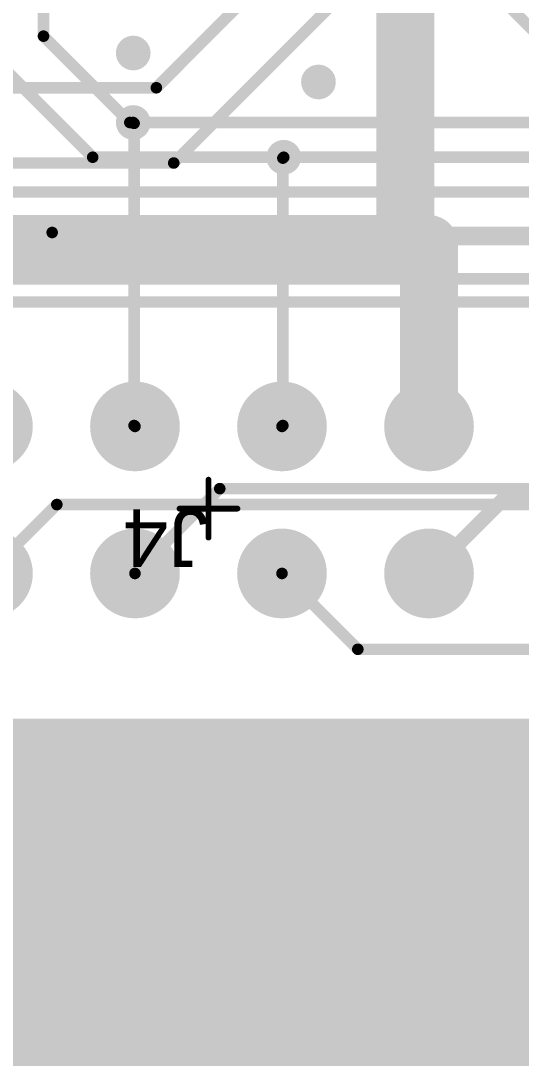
# Model space of a CAD drawing. Header units: inches. Extents: x -3 to 191, y -18 to 93.
# Drawn here: x 22.86 to 31.5, y -3 to 15.05 of the extents above; entities that cross this region are included whole.
import ezdxf

# ---------------------------------------------------------------- set-up
doc = ezdxf.new("R2010")
doc.units = ezdxf.units.IN
for name, color, linetype in [('Bottom Layer', 5, 'Continuous'), ('Bottom Solder', 6, 'Continuous'), ('GND 1', 90, 'Continuous'), ('GND 2', 156, 'Continuous'), ('Mechanical 1', 6, 'Continuous'), ('Multi-Layer', 9, 'Continuous'), ('Pad Holes', 156, 'Continuous'), ('PWR', 16, 'Continuous'), ('Signal L4', 76, 'Continuous'), ('Top 3D Body', 56, 'Continuous'), ('Top Assembly', 216, 'Continuous'), ('Top Component Center', 56, 'Continuous'), ('Top Courtyard', 56, 'Continuous'), ('Top Layer', 1, 'Continuous'), ('Top Overlay', 2, 'Continuous'), ('Top Solder', 216, 'Continuous'), ('Via Holes', 16, 'Continuous')]:
    doc.layers.add(name, color=color, linetype=linetype)
doc.styles.add('Arial', font='', dxfattribs={"height": 0.2})
doc.styles.get('Arial').set_extended_font_data('Arial')

# ---------------------------------------------------------------- blocks, each defined once
blk = doc.blocks.new('FP_SBH11_PBPC_D08_ST_BK_MFG_321')
at = {"layer": 'Bottom Layer'}
h = blk.add_hatch(color=5, dxfattribs=at)
edge = h.paths.add_edge_path()
edge.add_arc((-3.81, 1.12), 0.775, 0, 360)
h = blk.add_hatch(color=5, dxfattribs=at)
edge = h.paths.add_edge_path()
edge.add_arc((-1.27, 1.12), 0.775, 0, 360)
h = blk.add_hatch(color=5, dxfattribs=at)
edge = h.paths.add_edge_path()
edge.add_arc((1.27, 1.12), 0.775, 0, 360)
h = blk.add_hatch(color=5, dxfattribs=at)
edge = h.paths.add_edge_path()
edge.add_arc((3.81, 1.12), 0.775, 0, 360)
h = blk.add_hatch(color=5, dxfattribs=at)
edge = h.paths.add_edge_path()
edge.add_arc((-3.81, -1.42), 0.775, 0, 360)
h = blk.add_hatch(color=5, dxfattribs=at)
edge = h.paths.add_edge_path()
edge.add_arc((-1.27, -1.42), 0.775, 0, 360)
h = blk.add_hatch(color=5, dxfattribs=at)
edge = h.paths.add_edge_path()
edge.add_arc((1.27, -1.42), 0.775, 0, 360)
h = blk.add_hatch(color=5, dxfattribs=at)
edge = h.paths.add_edge_path()
edge.add_arc((3.81, -1.42), 0.775, 0, 360)
at = {"layer": 'Bottom Solder'}
h = blk.add_hatch(color=6, dxfattribs=at)
edge = h.paths.add_edge_path()
edge.add_arc((-3.81, 1.12), 0.775, 0, 360)
h = blk.add_hatch(color=6, dxfattribs=at)
edge = h.paths.add_edge_path()
edge.add_arc((-1.27, 1.12), 0.775, 0, 360)
h = blk.add_hatch(color=6, dxfattribs=at)
edge = h.paths.add_edge_path()
edge.add_arc((1.27, 1.12), 0.775, 0, 360)
h = blk.add_hatch(color=6, dxfattribs=at)
edge = h.paths.add_edge_path()
edge.add_arc((3.81, 1.12), 0.775, 0, 360)
h = blk.add_hatch(color=6, dxfattribs=at)
edge = h.paths.add_edge_path()
edge.add_arc((-3.81, -1.42), 0.775, 0, 360)
h = blk.add_hatch(color=6, dxfattribs=at)
edge = h.paths.add_edge_path()
edge.add_arc((-1.27, -1.42), 0.775, 0, 360)
h = blk.add_hatch(color=6, dxfattribs=at)
edge = h.paths.add_edge_path()
edge.add_arc((1.27, -1.42), 0.775, 0, 360)
h = blk.add_hatch(color=6, dxfattribs=at)
edge = h.paths.add_edge_path()
edge.add_arc((3.81, -1.42), 0.775, 0, 360)
at = {"layer": 'GND 1'}
h = blk.add_hatch(color=90, dxfattribs=at)
edge = h.paths.add_edge_path()
edge.add_arc((-3.81, 1.12), 0.775, 0, 360)
h = blk.add_hatch(color=90, dxfattribs=at)
edge = h.paths.add_edge_path()
edge.add_arc((-1.27, 1.12), 0.775, 0, 360)
h = blk.add_hatch(color=90, dxfattribs=at)
edge = h.paths.add_edge_path()
edge.add_arc((1.27, 1.12), 0.775, 0, 360)
h = blk.add_hatch(color=90, dxfattribs=at)
edge = h.paths.add_edge_path()
edge.add_arc((3.81, 1.12), 0.775, 0, 360)
h = blk.add_hatch(color=90, dxfattribs=at)
edge = h.paths.add_edge_path()
edge.add_arc((-3.81, -1.42), 0.775, 0, 360)
h = blk.add_hatch(color=90, dxfattribs=at)
edge = h.paths.add_edge_path()
edge.add_arc((-1.27, -1.42), 0.775, 0, 360)
h = blk.add_hatch(color=90, dxfattribs=at)
edge = h.paths.add_edge_path()
edge.add_arc((1.27, -1.42), 0.775, 0, 360)
h = blk.add_hatch(color=90, dxfattribs=at)
edge = h.paths.add_edge_path()
edge.add_arc((3.81, -1.42), 0.775, 0, 360)
at = {"layer": 'GND 2'}
h = blk.add_hatch(color=156, dxfattribs=at)
edge = h.paths.add_edge_path()
edge.add_arc((-3.81, 1.12), 0.775, 0, 360)
h = blk.add_hatch(color=156, dxfattribs=at)
edge = h.paths.add_edge_path()
edge.add_arc((-1.27, 1.12), 0.775, 0, 360)
h = blk.add_hatch(color=156, dxfattribs=at)
edge = h.paths.add_edge_path()
edge.add_arc((1.27, 1.12), 0.775, 0, 360)
h = blk.add_hatch(color=156, dxfattribs=at)
edge = h.paths.add_edge_path()
edge.add_arc((3.81, 1.12), 0.775, 0, 360)
h = blk.add_hatch(color=156, dxfattribs=at)
edge = h.paths.add_edge_path()
edge.add_arc((-3.81, -1.42), 0.775, 0, 360)
h = blk.add_hatch(color=156, dxfattribs=at)
edge = h.paths.add_edge_path()
edge.add_arc((-1.27, -1.42), 0.775, 0, 360)
h = blk.add_hatch(color=156, dxfattribs=at)
edge = h.paths.add_edge_path()
edge.add_arc((1.27, -1.42), 0.775, 0, 360)
h = blk.add_hatch(color=156, dxfattribs=at)
edge = h.paths.add_edge_path()
edge.add_arc((3.81, -1.42), 0.775, 0, 360)
at = {"layer": 'Multi-Layer'}
h = blk.add_hatch(color=9, dxfattribs=at)
edge = h.paths.add_edge_path()
edge.add_arc((-3.81, 1.12), 0.775, 0, 360)
h = blk.add_hatch(color=9, dxfattribs=at)
edge = h.paths.add_edge_path()
edge.add_arc((-1.27, 1.12), 0.775, 0, 360)
h = blk.add_hatch(color=9, dxfattribs=at)
edge = h.paths.add_edge_path()
edge.add_arc((1.27, 1.12), 0.775, 0, 360)
h = blk.add_hatch(color=9, dxfattribs=at)
edge = h.paths.add_edge_path()
edge.add_arc((3.81, 1.12), 0.775, 0, 360)
h = blk.add_hatch(color=9, dxfattribs=at)
edge = h.paths.add_edge_path()
edge.add_arc((-3.81, -1.42), 0.775, 0, 360)
h = blk.add_hatch(color=9, dxfattribs=at)
edge = h.paths.add_edge_path()
edge.add_arc((-1.27, -1.42), 0.775, 0, 360)
h = blk.add_hatch(color=9, dxfattribs=at)
edge = h.paths.add_edge_path()
edge.add_arc((1.27, -1.42), 0.775, 0, 360)
h = blk.add_hatch(color=9, dxfattribs=at)
edge = h.paths.add_edge_path()
edge.add_arc((3.81, -1.42), 0.775, 0, 360)
at = {"layer": 'Pad Holes'}
h = blk.add_hatch(color=7, dxfattribs=at)
edge = h.paths.add_edge_path()
edge.add_arc((-3.81, 1.12), 0.5, 0, 360)
h = blk.add_hatch(color=7, dxfattribs=at)
edge = h.paths.add_edge_path()
edge.add_arc((-1.27, 1.12), 0.5, 0, 360)
h = blk.add_hatch(color=7, dxfattribs=at)
edge = h.paths.add_edge_path()
edge.add_arc((1.27, 1.12), 0.5, 0, 360)
h = blk.add_hatch(color=7, dxfattribs=at)
edge = h.paths.add_edge_path()
edge.add_arc((-3.81, -1.42), 0.5, 0, 360)
h = blk.add_hatch(color=7, dxfattribs=at)
edge = h.paths.add_edge_path()
edge.add_arc((-1.27, -1.42), 0.5, 0, 360)
h = blk.add_hatch(color=7, dxfattribs=at)
edge = h.paths.add_edge_path()
edge.add_arc((1.27, -1.42), 0.5, 0, 360)
at = {"layer": 'PWR'}
h = blk.add_hatch(color=16, dxfattribs=at)
edge = h.paths.add_edge_path()
edge.add_arc((-3.81, 1.12), 0.775, 0, 360)
h = blk.add_hatch(color=16, dxfattribs=at)
edge = h.paths.add_edge_path()
edge.add_arc((-1.27, 1.12), 0.775, 0, 360)
h = blk.add_hatch(color=16, dxfattribs=at)
edge = h.paths.add_edge_path()
edge.add_arc((1.27, 1.12), 0.775, 0, 360)
h = blk.add_hatch(color=16, dxfattribs=at)
edge = h.paths.add_edge_path()
edge.add_arc((3.81, 1.12), 0.775, 0, 360)
h = blk.add_hatch(color=16, dxfattribs=at)
edge = h.paths.add_edge_path()
edge.add_arc((-3.81, -1.42), 0.775, 0, 360)
h = blk.add_hatch(color=16, dxfattribs=at)
edge = h.paths.add_edge_path()
edge.add_arc((-1.27, -1.42), 0.775, 0, 360)
h = blk.add_hatch(color=16, dxfattribs=at)
edge = h.paths.add_edge_path()
edge.add_arc((1.27, -1.42), 0.775, 0, 360)
h = blk.add_hatch(color=16, dxfattribs=at)
edge = h.paths.add_edge_path()
edge.add_arc((3.81, -1.42), 0.775, 0, 360)
at = {"layer": 'Signal L4'}
h = blk.add_hatch(color=76, dxfattribs=at)
edge = h.paths.add_edge_path()
edge.add_arc((-3.81, 1.12), 0.775, 0, 360)
h = blk.add_hatch(color=76, dxfattribs=at)
edge = h.paths.add_edge_path()
edge.add_arc((-1.27, 1.12), 0.775, 0, 360)
h = blk.add_hatch(color=76, dxfattribs=at)
edge = h.paths.add_edge_path()
edge.add_arc((1.27, 1.12), 0.775, 0, 360)
h = blk.add_hatch(color=76, dxfattribs=at)
edge = h.paths.add_edge_path()
edge.add_arc((3.81, 1.12), 0.775, 0, 360)
h = blk.add_hatch(color=76, dxfattribs=at)
edge = h.paths.add_edge_path()
edge.add_arc((-3.81, -1.42), 0.775, 0, 360)
h = blk.add_hatch(color=76, dxfattribs=at)
edge = h.paths.add_edge_path()
edge.add_arc((-1.27, -1.42), 0.775, 0, 360)
h = blk.add_hatch(color=76, dxfattribs=at)
edge = h.paths.add_edge_path()
edge.add_arc((1.27, -1.42), 0.775, 0, 360)
h = blk.add_hatch(color=76, dxfattribs=at)
edge = h.paths.add_edge_path()
edge.add_arc((3.81, -1.42), 0.775, 0, 360)
at = {"layer": 'Top Layer'}
h = blk.add_hatch(color=1, dxfattribs=at)
edge = h.paths.add_edge_path()
edge.add_arc((-3.81, 1.12), 0.775, 0, 360)
h = blk.add_hatch(color=1, dxfattribs=at)
edge = h.paths.add_edge_path()
edge.add_arc((-1.27, 1.12), 0.775, 0, 360)
h = blk.add_hatch(color=1, dxfattribs=at)
edge = h.paths.add_edge_path()
edge.add_arc((1.27, 1.12), 0.775, 0, 360)
h = blk.add_hatch(color=1, dxfattribs=at)
edge = h.paths.add_edge_path()
edge.add_arc((3.81, 1.12), 0.775, 0, 360)
h = blk.add_hatch(color=1, dxfattribs=at)
edge = h.paths.add_edge_path()
edge.add_arc((-3.81, -1.42), 0.775, 0, 360)
h = blk.add_hatch(color=1, dxfattribs=at)
edge = h.paths.add_edge_path()
edge.add_arc((-1.27, -1.42), 0.775, 0, 360)
h = blk.add_hatch(color=1, dxfattribs=at)
edge = h.paths.add_edge_path()
edge.add_arc((1.27, -1.42), 0.775, 0, 360)
h = blk.add_hatch(color=1, dxfattribs=at)
edge = h.paths.add_edge_path()
edge.add_arc((3.81, -1.42), 0.775, 0, 360)
at = {"layer": 'Top Solder'}
h = blk.add_hatch(color=216, dxfattribs=at)
edge = h.paths.add_edge_path()
edge.add_arc((-3.81, 1.12), 0.775, 0, 360)
h = blk.add_hatch(color=216, dxfattribs=at)
edge = h.paths.add_edge_path()
edge.add_arc((-1.27, 1.12), 0.775, 0, 360)
h = blk.add_hatch(color=216, dxfattribs=at)
edge = h.paths.add_edge_path()
edge.add_arc((1.27, 1.12), 0.775, 0, 360)
h = blk.add_hatch(color=216, dxfattribs=at)
edge = h.paths.add_edge_path()
edge.add_arc((3.81, 1.12), 0.775, 0, 360)
h = blk.add_hatch(color=216, dxfattribs=at)
edge = h.paths.add_edge_path()
edge.add_arc((-3.81, -1.42), 0.775, 0, 360)
h = blk.add_hatch(color=216, dxfattribs=at)
edge = h.paths.add_edge_path()
edge.add_arc((-1.27, -1.42), 0.775, 0, 360)
h = blk.add_hatch(color=216, dxfattribs=at)
edge = h.paths.add_edge_path()
edge.add_arc((1.27, -1.42), 0.775, 0, 360)
h = blk.add_hatch(color=216, dxfattribs=at)
edge = h.paths.add_edge_path()
edge.add_arc((3.81, -1.42), 0.775, 0, 360)
at = {"layer": 'Top 3D Body'}
for points in [[(14.01, 4.65, 0.2, 0.2, 0), (-14.01, 4.65, 0.2, 0.2, 0)], [(14.01, -4.65, 0.2, 0.2, 0), (-14.01, -4.65, 0.2, 0.2, 0)]]:
    blk.add_lwpolyline(points, format="xyseb", dxfattribs=at)
at = {"layer": 'Top Assembly'}
for points in [[(14.11, 4.75, 0.2, 0.2, 0), (-14.11, 4.75, 0.2, 0.2, 0)], [(14.11, -4.75, 0.2, 0.2, 0), (-14.11, -4.75, 0.2, 0.2, 0)]]:
    blk.add_lwpolyline(points, format="xyseb", dxfattribs=at)
at = {"layer": 'Top Component Center'}
for points in [[(0, 0.5, 0.1, 0.1, 0), (0, -0.5, 0.1, 0.1, 0)], [(0.5, 0, 0.1, 0.1, 0), (-0.5, 0, 0.1, 0.1, 0)]]:
    blk.add_lwpolyline(points, format="xyseb", dxfattribs=at)
for points in [[(-0.025, 0.5, 0.05, 0.05, 1), (0.025, 0.5, 0.05, 0.05, 1)], [(-0.525, 0, 0.05, 0.05, 1), (-0.475, 0, 0.05, 0.05, 1)], [(0.475, 0, 0.05, 0.05, 1), (0.525, 0, 0.05, 0.05, 1)], [(-0.025, -0.5, 0.05, 0.05, 1), (0.025, -0.5, 0.05, 0.05, 1)]]:
    blk.add_lwpolyline(points, format="xyseb", close=True, dxfattribs=at)
at = {"layer": 'Top Courtyard'}
for points in [[(14.11, 4.75, 0.2, 0.2, 0), (-14.11, 4.75, 0.2, 0.2, 0)], [(14.11, -4.75, 0.2, 0.2, 0), (-14.11, -4.75, 0.2, 0.2, 0)]]:
    blk.add_lwpolyline(points, format="xyseb", dxfattribs=at)
at = {"layer": 'Top Overlay'}
for points in [[(14.01, 4.65, 0.2, 0.2, 0), (-14.01, 4.65, 0.2, 0.2, 0)], [(14.01, -4.65, 0.2, 0.2, 0), (-14.01, -4.65, 0.2, 0.2, 0)]]:
    blk.add_lwpolyline(points, format="xyseb", dxfattribs=at)
at = {"layer": 'Top Assembly', "style": 'Arial'}
blk.add_text('J4', height=1, dxfattribs=at).set_placement((-0.002, 0.011))

msp = doc.modelspace()

# ---------------------------------------------------------------- hatches: boundary and pattern name
at = {"layer": 'Bottom Layer'}
h = msp.add_hatch(color=5, dxfattribs=at)
edge = h.paths.add_edge_path()
edge.add_arc((24.8, 14.5), 0.3, 0, 360)
h = msp.add_hatch(color=5, dxfattribs=at)
edge = h.paths.add_edge_path()
edge.add_arc((28, 14), 0.3, 0, 360)
h = msp.add_hatch(color=5, dxfattribs=at)
edge = h.paths.add_edge_path()
edge.add_arc((24.8, 13.3), 0.3, 0, 360)
h = msp.add_hatch(color=5, dxfattribs=at)
edge = h.paths.add_edge_path()
edge.add_arc((27.4, 12.7), 0.3, 0, 360)
msp.add_hatch(color=5, dxfattribs=at).paths.add_polyline_path([(187.741, 2.5), (187.741, 2.279), (187.655, 1.846), (187.486, 1.438), (187.241, 1.071), (186.929, 0.759), (186.562, 0.514), (186.154, 0.345), (185.721, 0.259), (2.279, 0.259), (1.846, 0.345), (1.438, 0.514), (1.071, 0.759), (0.759, 1.071), (0.514, 1.438), (0.345, 1.846), (0.259, 2.279), (0.259, 2.5), (0.259, 3), (187.741, 3)])
h = msp.add_hatch(color=5, dxfattribs=at)
edge = h.paths.add_edge_path()
edge.add_arc((23.6, 2.1), 0.3, 0, 360)
h = msp.add_hatch(color=5, dxfattribs=at)
edge = h.paths.add_edge_path()
edge.add_arc((26.6, 2.1), 0.3, 0, 360)
h = msp.add_hatch(color=5, dxfattribs=at)
edge = h.paths.add_edge_path()
edge.add_arc((29.6, 2.1), 0.3, 0, 360)
h = msp.add_hatch(color=5, dxfattribs=at)
edge = h.paths.add_edge_path()
edge.add_arc((23.6, 0.9), 0.3, 0, 360)
h = msp.add_hatch(color=5, dxfattribs=at)
edge = h.paths.add_edge_path()
edge.add_arc((26.6, 0.9), 0.3, 0, 360)
h = msp.add_hatch(color=5, dxfattribs=at)
edge = h.paths.add_edge_path()
edge.add_arc((29.6, 0.9), 0.3, 0, 360)
at = {"layer": 'GND 1'}
h = msp.add_hatch(color=90, dxfattribs=at)
edge = h.paths.add_edge_path()
edge.add_arc((24.8, 14.5), 0.3, 0, 360)
h = msp.add_hatch(color=90, dxfattribs=at)
edge = h.paths.add_edge_path()
edge.add_arc((28, 14), 0.3, 0, 360)
h = msp.add_hatch(color=90, dxfattribs=at)
edge = h.paths.add_edge_path()
edge.add_arc((24.8, 13.3), 0.3, 0, 360)
h = msp.add_hatch(color=90, dxfattribs=at)
edge = h.paths.add_edge_path()
edge.add_arc((27.4, 12.7), 0.3, 0, 360)
h = msp.add_hatch(color=90, dxfattribs=at)
edge = h.paths.add_edge_path()
edge.add_arc((23.6, 2.1), 0.3, 0, 360)
h = msp.add_hatch(color=90, dxfattribs=at)
edge = h.paths.add_edge_path()
edge.add_arc((26.6, 2.1), 0.3, 0, 360)
h = msp.add_hatch(color=90, dxfattribs=at)
edge = h.paths.add_edge_path()
edge.add_arc((29.6, 2.1), 0.3, 0, 360)
h = msp.add_hatch(color=90, dxfattribs=at)
edge = h.paths.add_edge_path()
edge.add_arc((23.6, 0.9), 0.3, 0, 360)
h = msp.add_hatch(color=90, dxfattribs=at)
edge = h.paths.add_edge_path()
edge.add_arc((26.6, 0.9), 0.3, 0, 360)
h = msp.add_hatch(color=90, dxfattribs=at)
edge = h.paths.add_edge_path()
edge.add_arc((29.6, 0.9), 0.3, 0, 360)
at = {"layer": 'GND 2'}
h = msp.add_hatch(color=156, dxfattribs=at)
edge = h.paths.add_edge_path()
edge.add_arc((24.8, 14.5), 0.3, 0, 360)
h = msp.add_hatch(color=156, dxfattribs=at)
edge = h.paths.add_edge_path()
edge.add_arc((28, 14), 0.3, 0, 360)
h = msp.add_hatch(color=156, dxfattribs=at)
edge = h.paths.add_edge_path()
edge.add_arc((24.8, 13.3), 0.3, 0, 360)
h = msp.add_hatch(color=156, dxfattribs=at)
edge = h.paths.add_edge_path()
edge.add_arc((27.4, 12.7), 0.3, 0, 360)
h = msp.add_hatch(color=156, dxfattribs=at)
edge = h.paths.add_edge_path()
edge.add_arc((23.6, 2.1), 0.3, 0, 360)
h = msp.add_hatch(color=156, dxfattribs=at)
edge = h.paths.add_edge_path()
edge.add_arc((26.6, 2.1), 0.3, 0, 360)
h = msp.add_hatch(color=156, dxfattribs=at)
edge = h.paths.add_edge_path()
edge.add_arc((29.6, 2.1), 0.3, 0, 360)
h = msp.add_hatch(color=156, dxfattribs=at)
edge = h.paths.add_edge_path()
edge.add_arc((23.6, 0.9), 0.3, 0, 360)
h = msp.add_hatch(color=156, dxfattribs=at)
edge = h.paths.add_edge_path()
edge.add_arc((26.6, 0.9), 0.3, 0, 360)
h = msp.add_hatch(color=156, dxfattribs=at)
edge = h.paths.add_edge_path()
edge.add_arc((29.6, 0.9), 0.3, 0, 360)
at = {"layer": 'PWR'}
h = msp.add_hatch(color=16, dxfattribs=at)
edge = h.paths.add_edge_path()
edge.add_arc((24.8, 14.5), 0.3, 0, 360)
h = msp.add_hatch(color=16, dxfattribs=at)
edge = h.paths.add_edge_path()
edge.add_arc((28, 14), 0.3, 0, 360)
h = msp.add_hatch(color=16, dxfattribs=at)
edge = h.paths.add_edge_path()
edge.add_arc((24.8, 13.3), 0.3, 0, 360)
h = msp.add_hatch(color=16, dxfattribs=at)
edge = h.paths.add_edge_path()
edge.add_arc((27.4, 12.7), 0.3, 0, 360)
h = msp.add_hatch(color=16, dxfattribs=at)
edge = h.paths.add_edge_path()
edge.add_arc((23.6, 2.1), 0.3, 0, 360)
h = msp.add_hatch(color=16, dxfattribs=at)
edge = h.paths.add_edge_path()
edge.add_arc((26.6, 2.1), 0.3, 0, 360)
h = msp.add_hatch(color=16, dxfattribs=at)
edge = h.paths.add_edge_path()
edge.add_arc((29.6, 2.1), 0.3, 0, 360)
h = msp.add_hatch(color=16, dxfattribs=at)
edge = h.paths.add_edge_path()
edge.add_arc((23.6, 0.9), 0.3, 0, 360)
h = msp.add_hatch(color=16, dxfattribs=at)
edge = h.paths.add_edge_path()
edge.add_arc((26.6, 0.9), 0.3, 0, 360)
h = msp.add_hatch(color=16, dxfattribs=at)
edge = h.paths.add_edge_path()
edge.add_arc((29.6, 0.9), 0.3, 0, 360)
at = {"layer": 'Signal L4'}
h = msp.add_hatch(color=76, dxfattribs=at)
edge = h.paths.add_edge_path()
edge.add_arc((24.8, 14.5), 0.3, 0, 360)
h = msp.add_hatch(color=76, dxfattribs=at)
edge = h.paths.add_edge_path()
edge.add_arc((28, 14), 0.3, 0, 360)
h = msp.add_hatch(color=76, dxfattribs=at)
edge = h.paths.add_edge_path()
edge.add_arc((24.8, 13.3), 0.3, 0, 360)
h = msp.add_hatch(color=76, dxfattribs=at)
edge = h.paths.add_edge_path()
edge.add_arc((27.4, 12.7), 0.3, 0, 360)
h = msp.add_hatch(color=76, dxfattribs=at)
edge = h.paths.add_edge_path()
edge.add_arc((23.6, 2.1), 0.3, 0, 360)
h = msp.add_hatch(color=76, dxfattribs=at)
edge = h.paths.add_edge_path()
edge.add_arc((26.6, 2.1), 0.3, 0, 360)
h = msp.add_hatch(color=76, dxfattribs=at)
edge = h.paths.add_edge_path()
edge.add_arc((29.6, 2.1), 0.3, 0, 360)
h = msp.add_hatch(color=76, dxfattribs=at)
edge = h.paths.add_edge_path()
edge.add_arc((23.6, 0.9), 0.3, 0, 360)
h = msp.add_hatch(color=76, dxfattribs=at)
edge = h.paths.add_edge_path()
edge.add_arc((26.6, 0.9), 0.3, 0, 360)
h = msp.add_hatch(color=76, dxfattribs=at)
edge = h.paths.add_edge_path()
edge.add_arc((29.6, 0.9), 0.3, 0, 360)
at = {"layer": 'Top Layer'}
h = msp.add_hatch(color=1, dxfattribs=at)
edge = h.paths.add_edge_path()
edge.add_arc((24.8, 14.5), 0.3, 0, 360)
h = msp.add_hatch(color=1, dxfattribs=at)
edge = h.paths.add_edge_path()
edge.add_arc((28, 14), 0.3, 0, 360)
h = msp.add_hatch(color=1, dxfattribs=at)
edge = h.paths.add_edge_path()
edge.add_arc((24.8, 13.3), 0.3, 0, 360)
h = msp.add_hatch(color=1, dxfattribs=at)
edge = h.paths.add_edge_path()
edge.add_arc((27.4, 12.7), 0.3, 0, 360)
msp.add_hatch(color=1, dxfattribs=at).paths.add_polyline_path([(187.741, 2.5), (187.741, 2.279), (187.655, 1.846), (187.486, 1.438), (187.241, 1.071), (186.929, 0.759), (186.562, 0.514), (186.154, 0.345), (185.721, 0.259), (2.279, 0.259), (1.846, 0.345), (1.438, 0.514), (1.071, 0.759), (0.759, 1.071), (0.514, 1.438), (0.345, 1.846), (0.259, 2.279), (0.259, 2.5), (0.259, 3), (48.064, 3), (48.094, 2.994), (63.54, 2.994), (63.54, 2.994), (63.57, 3), (187.741, 3)])
h = msp.add_hatch(color=1, dxfattribs=at)
edge = h.paths.add_edge_path()
edge.add_arc((23.6, 2.1), 0.3, 0, 360)
h = msp.add_hatch(color=1, dxfattribs=at)
edge = h.paths.add_edge_path()
edge.add_arc((26.6, 2.1), 0.3, 0, 360)
h = msp.add_hatch(color=1, dxfattribs=at)
edge = h.paths.add_edge_path()
edge.add_arc((29.6, 2.1), 0.3, 0, 360)
h = msp.add_hatch(color=1, dxfattribs=at)
edge = h.paths.add_edge_path()
edge.add_arc((23.6, 0.9), 0.3, 0, 360)
h = msp.add_hatch(color=1, dxfattribs=at)
edge = h.paths.add_edge_path()
edge.add_arc((26.6, 0.9), 0.3, 0, 360)
h = msp.add_hatch(color=1, dxfattribs=at)
edge = h.paths.add_edge_path()
edge.add_arc((29.6, 0.9), 0.3, 0, 360)
at = {"layer": 'Via Holes'}
h = msp.add_hatch(color=7, dxfattribs=at)
edge = h.paths.add_edge_path()
edge.add_arc((24.8, 14.5), 0.15, 0, 360)
h = msp.add_hatch(color=7, dxfattribs=at)
edge = h.paths.add_edge_path()
edge.add_arc((28, 14), 0.15, 0, 360)
h = msp.add_hatch(color=7, dxfattribs=at)
edge = h.paths.add_edge_path()
edge.add_arc((24.8, 13.3), 0.15, 0, 360)
h = msp.add_hatch(color=7, dxfattribs=at)
edge = h.paths.add_edge_path()
edge.add_arc((27.4, 12.7), 0.15, 0, 360)
h = msp.add_hatch(color=7, dxfattribs=at)
edge = h.paths.add_edge_path()
edge.add_arc((23.6, 2.1), 0.15, 0, 360)
h = msp.add_hatch(color=7, dxfattribs=at)
edge = h.paths.add_edge_path()
edge.add_arc((26.6, 2.1), 0.15, 0, 360)
h = msp.add_hatch(color=7, dxfattribs=at)
edge = h.paths.add_edge_path()
edge.add_arc((29.6, 2.1), 0.15, 0, 360)
h = msp.add_hatch(color=7, dxfattribs=at)
edge = h.paths.add_edge_path()
edge.add_arc((23.6, 0.9), 0.15, 0, 360)
h = msp.add_hatch(color=7, dxfattribs=at)
edge = h.paths.add_edge_path()
edge.add_arc((26.6, 0.9), 0.15, 0, 360)
h = msp.add_hatch(color=7, dxfattribs=at)
edge = h.paths.add_edge_path()
edge.add_arc((29.6, 0.9), 0.15, 0, 360)

# ---------------------------------------------------------------- linework, layer by layer
at = {"layer": 'Bottom Layer'}
for points in [[(29.3, 17.3, 0.2, 0.2, 0), (43.2, 3.4, 0.2, 0.2, 0)], [(25.2, 13.9, 0.2, 0.2, 0), (27.3, 16, 0.2, 0.2, 0)], [(25.5, 12.6, 0.2, 0.2, 0), (28.4, 15.5, 0.2, 0.2, 0)], [(19.351, 13.9, 0.2, 0.2, 0), (25.2, 13.9, 0.2, 0.2, 0)], [(11.4, 12.6, 0.2, 0.2, 0), (25.5, 12.6, 0.2, 0.2, 0)], [(21.1, 9.1, 0.2, 0.2, 0), (23.4, 11.4, 0.2, 0.2, 0)], [(23.4, 11.4, 0.2, 0.2, 0), (32.9, 11.4, 0.2, 0.2, 0)], [(22.29, 5.51, 0.2, 0.2, 0), (23.48, 6.7, 0.2, 0.2, 0)], [(23.48, 6.7, 0.2, 0.2, 0), (36.5, 6.7, 0.2, 0.2, 0)]]:
    msp.add_lwpolyline(points, format="xyseb", dxfattribs=at)
for points in [[(25.15, 13.9, 0.1, 0.1, 1), (25.25, 13.9, 0.1, 0.1, 1)], [(25.15, 13.9, 0.1, 0.1, 1), (25.25, 13.9, 0.1, 0.1, 1)], [(25.45, 12.6, 0.1, 0.1, 1), (25.55, 12.6, 0.1, 0.1, 1)], [(25.45, 12.6, 0.1, 0.1, 1), (25.55, 12.6, 0.1, 0.1, 1)], [(23.35, 11.4, 0.1, 0.1, 1), (23.45, 11.4, 0.1, 0.1, 1)], [(23.35, 11.4, 0.1, 0.1, 1), (23.45, 11.4, 0.1, 0.1, 1)], [(23.43, 6.7, 0.1, 0.1, 1), (23.53, 6.7, 0.1, 0.1, 1)], [(23.43, 6.7, 0.1, 0.1, 1), (23.53, 6.7, 0.1, 0.1, 1)]]:
    msp.add_lwpolyline(points, format="xyseb", close=True, dxfattribs=at)
at = {"layer": 'Bottom Solder'}
msp.add_lwpolyline([(4.75, 0, 6, 6, 0), (183.003, 0, 6, 6, 0)], format="xyseb", dxfattribs=at)
at = {"layer": 'Mechanical 1'}
msp.add_lwpolyline([(2.5, 0, 0.254, 0.254, 0), (185.5, 0, 0.254, 0.254, 0)], format="xyseb", dxfattribs=at)
at = {"layer": 'PWR'}
for points in [[(29.5, 11.2, 1, 1, 0), (29.5, 16, 1, 1, 0)], [(14.9, 11.2, 1, 1, 0), (29.5, 11.2, 1, 1, 0)], [(29.91, 8.05, 1, 1, 0), (29.91, 11.2, 1, 1, 0)]]:
    msp.add_lwpolyline(points, format="xyseb", dxfattribs=at)
for points in [[(29.25, 11.2, 0.5, 0.5, 1), (29.75, 11.2, 0.5, 0.5, 1)], [(29.25, 11.2, 0.5, 0.5, 1), (29.75, 11.2, 0.5, 0.5, 1)], [(29.66, 11.2, 0.5, 0.5, 1), (30.16, 11.2, 0.5, 0.5, 1)], [(29.66, 8.05, 0.5, 0.5, 1), (30.16, 8.05, 0.5, 0.5, 1)]]:
    msp.add_lwpolyline(points, format="xyseb", close=True, dxfattribs=at)
at = {"layer": 'Signal L4'}
for points in [[(23.25, 14.791, 0.2, 0.2, 0), (23.25, 21.9, 0.2, 0.2, 0)], [(21, 15.8, 0.2, 0.2, 0), (24.1, 12.7, 0.2, 0.2, 0)], [(23.25, 14.791, 0.2, 0.2, 0), (24.741, 13.3, 0.2, 0.2, 0)], [(24.741, 13.3, 0.2, 0.2, 0), (62.9, 13.3, 0.2, 0.2, 0)], [(24.1, 12.7, 0.2, 0.2, 0), (27.4, 12.7, 0.2, 0.2, 0)], [(27.4, 12.7, 0.2, 0.2, 0), (53.9, 12.7, 0.2, 0.2, 0)], [(19.2, 12.1, 0.2, 0.2, 0), (52.7, 12.1, 0.2, 0.2, 0)], [(19.76, 10.6, 0.2, 0.2, 0), (39.449, 10.6, 0.2, 0.2, 0)], [(21.9, 10.2, 0.2, 0.2, 0), (41.192, 10.2, 0.2, 0.2, 0)], [(29.91, 5.51, 0.254, 0.254, 0), (31.2, 6.8, 0.254, 0.254, 0)], [(31.2, 6.8, 0.254, 0.254, 0), (41.5, 6.8, 0.254, 0.254, 0)]]:
    msp.add_lwpolyline(points, format="xyseb", dxfattribs=at)
for points in [[(23.2, 14.791, 0.1, 0.1, 1), (23.3, 14.791, 0.1, 0.1, 1)], [(23.2, 14.791, 0.1, 0.1, 1), (23.3, 14.791, 0.1, 0.1, 1)], [(24.691, 13.3, 0.1, 0.1, 1), (24.791, 13.3, 0.1, 0.1, 1)], [(24.691, 13.3, 0.1, 0.1, 1), (24.791, 13.3, 0.1, 0.1, 1)], [(24.05, 12.7, 0.1, 0.1, 1), (24.15, 12.7, 0.1, 0.1, 1)], [(24.05, 12.7, 0.1, 0.1, 1), (24.15, 12.7, 0.1, 0.1, 1)], [(27.35, 12.7, 0.1, 0.1, 1), (27.45, 12.7, 0.1, 0.1, 1)], [(27.35, 12.7, 0.1, 0.1, 1), (27.45, 12.7, 0.1, 0.1, 1)], [(31.137, 6.8, 0.127, 0.127, 1), (31.264, 6.8, 0.127, 0.127, 1)], [(31.137, 6.8, 0.127, 0.127, 1), (31.264, 6.8, 0.127, 0.127, 1)], [(29.847, 5.51, 0.127, 0.127, 1), (29.974, 5.51, 0.127, 0.127, 1)]]:
    msp.add_lwpolyline(points, format="xyseb", close=True, dxfattribs=at)
at = {"layer": 'Top Layer'}
for points in [[(24.8, 13.3, 0.2, 0.2, 0), (24.815, 13.285, 0.2, 0.2, 0)], [(24.815, 8.065, 0.2, 0.2, 0), (24.815, 13.285, 0.2, 0.2, 0)], [(27.385, 12.685, 0.2, 0.2, 0), (27.4, 12.7, 0.2, 0.2, 0)], [(27.385, 8.065, 0.2, 0.2, 0), (27.385, 12.685, 0.2, 0.2, 0)], [(24.815, 8.065, 0.2, 0.2, 0), (24.83, 8.05, 0.2, 0.2, 0)], [(27.37, 8.05, 0.2, 0.2, 0), (27.385, 8.065, 0.2, 0.2, 0)], [(24.83, 5.51, 0.2, 0.2, 0), (26.295, 6.975, 0.2, 0.2, 0)], [(26.295, 6.975, 0.2, 0.2, 0), (41.175, 6.975, 0.2, 0.2, 0)], [(27.37, 5.51, 0.2, 0.2, 0), (28.68, 4.2, 0.2, 0.2, 0)], [(28.68, 4.2, 0.2, 0.2, 0), (39.14, 4.2, 0.2, 0.2, 0)]]:
    msp.add_lwpolyline(points, format="xyseb", dxfattribs=at)
for points in [[(24.75, 13.3, 0.1, 0.1, 1), (24.85, 13.3, 0.1, 0.1, 1)], [(24.765, 13.285, 0.1, 0.1, 1), (24.865, 13.285, 0.1, 0.1, 1)], [(24.765, 13.285, 0.1, 0.1, 1), (24.865, 13.285, 0.1, 0.1, 1)], [(27.335, 12.685, 0.1, 0.1, 1), (27.435, 12.685, 0.1, 0.1, 1)], [(27.335, 12.685, 0.1, 0.1, 1), (27.435, 12.685, 0.1, 0.1, 1)], [(27.35, 12.7, 0.1, 0.1, 1), (27.45, 12.7, 0.1, 0.1, 1)], [(24.765, 8.065, 0.1, 0.1, 1), (24.865, 8.065, 0.1, 0.1, 1)], [(24.765, 8.065, 0.1, 0.1, 1), (24.865, 8.065, 0.1, 0.1, 1)], [(24.78, 8.05, 0.1, 0.1, 1), (24.88, 8.05, 0.1, 0.1, 1)], [(27.32, 8.05, 0.1, 0.1, 1), (27.42, 8.05, 0.1, 0.1, 1)], [(27.335, 8.065, 0.1, 0.1, 1), (27.435, 8.065, 0.1, 0.1, 1)], [(27.335, 8.065, 0.1, 0.1, 1), (27.435, 8.065, 0.1, 0.1, 1)], [(26.245, 6.975, 0.1, 0.1, 1), (26.345, 6.975, 0.1, 0.1, 1)], [(26.245, 6.975, 0.1, 0.1, 1), (26.345, 6.975, 0.1, 0.1, 1)], [(24.78, 5.51, 0.1, 0.1, 1), (24.88, 5.51, 0.1, 0.1, 1)], [(27.32, 5.51, 0.1, 0.1, 1), (27.42, 5.51, 0.1, 0.1, 1)], [(28.63, 4.2, 0.1, 0.1, 1), (28.73, 4.2, 0.1, 0.1, 1)], [(28.63, 4.2, 0.1, 0.1, 1), (28.73, 4.2, 0.1, 0.1, 1)]]:
    msp.add_lwpolyline(points, format="xyseb", close=True, dxfattribs=at)
at = {"layer": 'Top Solder'}
msp.add_lwpolyline([(5, 0, 6, 6, 0), (183.003, 0, 6, 6, 0)], format="xyseb", dxfattribs=at)

# ---------------------------------------------------------------- block references
at = {"rotation": 180}
msp.add_blockref('FP_SBH11_PBPC_D08_ST_BK_MFG_321', (26.1, 6.63), dxfattribs=at)

doc.saveas('drawing.dxf')
